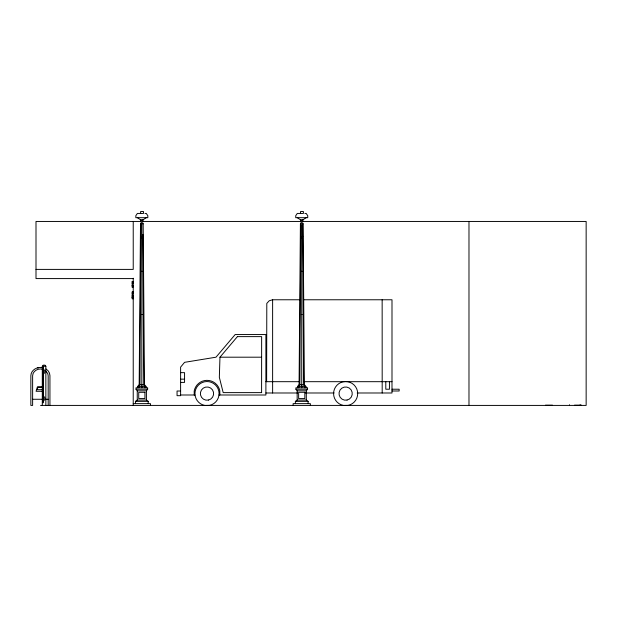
<?xml version="1.0" encoding="UTF-8"?>
<svg xmlns="http://www.w3.org/2000/svg" width="617" height="617" viewBox="0 0 617 617"><rect width="100%" height="100%" fill="white"/><g stroke="black" fill="none" stroke-linecap="round" stroke-linejoin="round"><path stroke-width="0.93" d="M300.788 224.781L299.854 384.723L298.798 386.389L298.798 387.777M137.676 387.777L137.676 386.389L139.172 384.723L140.499 223.817L140.977 222.814M297.579 387.777L297.579 386.389L299.075 384.723L300.402 223.817L300.818 222.814M237.414 336.62L219.968 357.197L219.336 377.311L223.192 392.62L261.639 392.62M140.815 236.211L141.833 238.324L142.851 236.211M300.726 236.211L301.736 238.324L302.754 236.211M148.203 403.634L148.203 401.358L146.414 400.063L146.414 390.816L147.648 389.234L147.648 387.777L136.018 387.777L136.018 389.234L137.252 390.816L137.252 400.063L135.462 401.358L135.462 403.634M308.107 403.634L308.107 401.358L306.317 400.063L306.317 390.816L307.559 389.234L307.559 387.777L295.921 387.777L295.921 389.234L297.155 390.816L297.155 400.063L295.373 401.358L295.373 403.634M42.295 405.415L42.295 366.251L43.182 365.164L44.956 365.164L45.851 366.251L45.851 405.415M146.275 217.693L142.728 220.022L140.938 220.022L137.39 217.693M306.179 217.693L302.631 220.022L300.841 220.022L297.294 217.693M42.612 367.701C37.406 366.367 31.004 369.938 30.85 375.653L30.85 405.415L32.624 405.415L32.624 375.776C32.716 370.809 38.377 367.956 42.797 369.282M300.494 299.769L272.621 299.769L269.259 300.741L266.799 303.41L266.629 381.684M144.972 213.436L146.275 213.436L147.833 215.695L147.833 217.693L135.833 217.693L135.833 215.695L137.39 213.436L143.506 213.436L143.506 211.546L140.614 211.546L140.614 213.436M304.875 213.436L306.179 213.436L307.744 215.695L307.744 217.693L295.736 217.693L295.736 215.695L297.294 213.436L303.41 213.436L303.41 211.546L300.525 211.546L300.525 213.436M140.938 221.449L36.002 221.449L36.002 278.583L133.226 278.583M142.666 221.449L300.903 221.449M302.423 221.449L586.15 221.449L586.15 405.415L40.545 405.415M140.499 223.817L140.892 223.817L139.951 384.723L138.894 386.389L138.894 387.777M142.774 223.817L143.167 223.817L144.501 384.723L145.99 386.389L145.99 387.777M300.402 223.817L300.795 223.817M305.893 387.777L305.893 386.389L304.405 384.723L303.07 223.817L302.677 223.817L303.626 384.723L304.675 386.389L304.675 387.777M36.002 269.398L133.226 269.398L133.226 221.449M141.386 271.326L142.28 271.326M301.297 271.326L302.183 271.326M133.226 281.792L132.177 281.707L132.177 287.152M132.177 281.876L133.226 281.876M132.177 281.961L133.226 281.961M132.177 283.373L133.226 283.373M132.177 285.393L133.226 285.393M132.177 285.733L133.226 285.733M132.177 286.959L133.226 286.959M133.226 292.057L132.177 291.972L132.177 298.798L133.226 298.798M132.177 292.142L133.226 292.142M132.177 293.638L133.226 293.723M132.177 295.42L133.226 295.42M132.177 296.307L133.226 296.307M132.177 297.217L133.226 297.217M132.177 297.417L133.226 297.417M132.177 297.888L133.226 297.888M303.379 299.769L391.996 299.769L391.996 392.99L357.204 392.99M141.386 314.523L142.28 314.523M301.297 314.523L302.183 314.523M237.383 336.62L261.639 336.62L261.593 392.62M219.968 357.197L261.593 357.197M42.295 366.251L45.851 366.251M42.735 369.174L43.406 369.174M43.406 370.046L44.74 370.046L44.74 373.154L43.406 373.154M180.611 372.653L184.56 372.653L184.56 382.401L180.611 382.401M180.611 379.154L184.56 379.154M265.896 381.684L299.53 381.684M304.343 381.684L391.996 381.684M139.172 384.723L144.501 384.723M299.075 384.723L304.405 384.723M137.676 386.389L145.99 386.389M297.579 386.389L305.893 386.389M42.55 386.782L37.429 386.782L36.094 391.278L42.928 391.278M42.534 387.368L37.868 387.368L37.182 389.697L42.781 389.697M136.018 389.234L147.648 389.234M295.921 389.234L307.559 389.234M391.996 389.219L399.145 389.219L399.145 390.993L391.996 390.993M137.252 390.816L146.414 390.816M297.155 390.816L306.317 390.816M180.611 391.016L177.056 391.016L177.056 395.682L180.611 395.682L180.611 367.123L184.583 362.326L215.996 357.197L235.162 334.553L265.896 334.553L265.896 394.996L218.942 394.996M265.896 392.99L297.61 392.99M305.299 392.99L334.136 392.99M180.611 394.996L194.987 394.996M43.406 396.978L44.74 396.978L44.74 400.086L43.406 400.086M32.624 399.268L42.689 399.268M45.427 399.268L48.172 399.268M137.252 400.063L146.414 400.063M297.155 400.063L306.317 400.063M135.462 401.358L148.203 401.358M295.373 401.358L308.107 401.358M133.226 403.634L150.44 403.634L150.44 405.415M545.443 405.168L552.5 405.168M574.458 405.168L581.515 405.168M37.452 367.801L38.285 368.017M46.013 368.974L48.126 370.802L49.483 373.1L49.946 375.653L49.946 405.415M45.527 370.724L47.771 373.586L48.172 375.776L48.172 405.415M302.654 222.814L303.07 223.817M142.751 222.814L143.167 223.817M219.86 394.996L219.783 390.638A13.05 13.05 0 0 0 194.185 391.085L194.255 395.011M142.835 234.414L143.715 384.723L144.771 386.389L144.771 387.777M580.173 404.744L580.173 405.415M569.506 404.744L569.506 405.415M468.982 221.449L468.982 405.415M389.435 381.684L389.435 389.219L385.795 389.219L385.795 381.684M382.154 299.769L382.193 392.99M310.343 405.415L310.343 403.634L293.129 403.634L293.129 405.415M302.893 219.498L302.893 220.963M301.736 219.968L301.736 387.777M300.587 219.498L300.587 220.963M272.621 299.769L272.621 392.99M142.99 219.498L142.99 220.963M141.833 219.968L141.833 387.777M140.676 219.498L140.676 220.963M133.226 278.236L133.226 405.415M208.423 400.063L205.839 400.109A6.625 6.625 0 0 1 201.443 390.006A6.625 6.625 0 0 1 212.456 389.821A6.625 6.625 0 0 1 208.423 400.063M347.047 400.063L344.463 400.109A6.625 6.625 0 0 1 340.067 390.006A6.625 6.625 0 0 1 351.081 389.821A6.625 6.625 0 0 1 347.047 400.063M209.572 405.377L204.867 405.454A12.055 12.055 0 0 1 196.877 387.067A12.055 12.055 0 0 1 216.922 386.72A12.055 12.055 0 0 1 209.572 405.377M348.196 405.377L343.492 405.454A12.055 12.055 0 0 1 335.501 387.067A12.055 12.055 0 0 1 355.546 386.72A12.055 12.055 0 0 1 348.196 405.377M43.406 366.938L42.735 366.938L42.735 402.747L43.406 402.747L43.406 366.938M144.933 392.296L138.732 392.296L138.732 398.582L144.933 398.582L144.933 392.296M304.837 392.296L298.636 392.296L298.636 398.582L304.837 398.582L304.837 392.296"/></g></svg>
